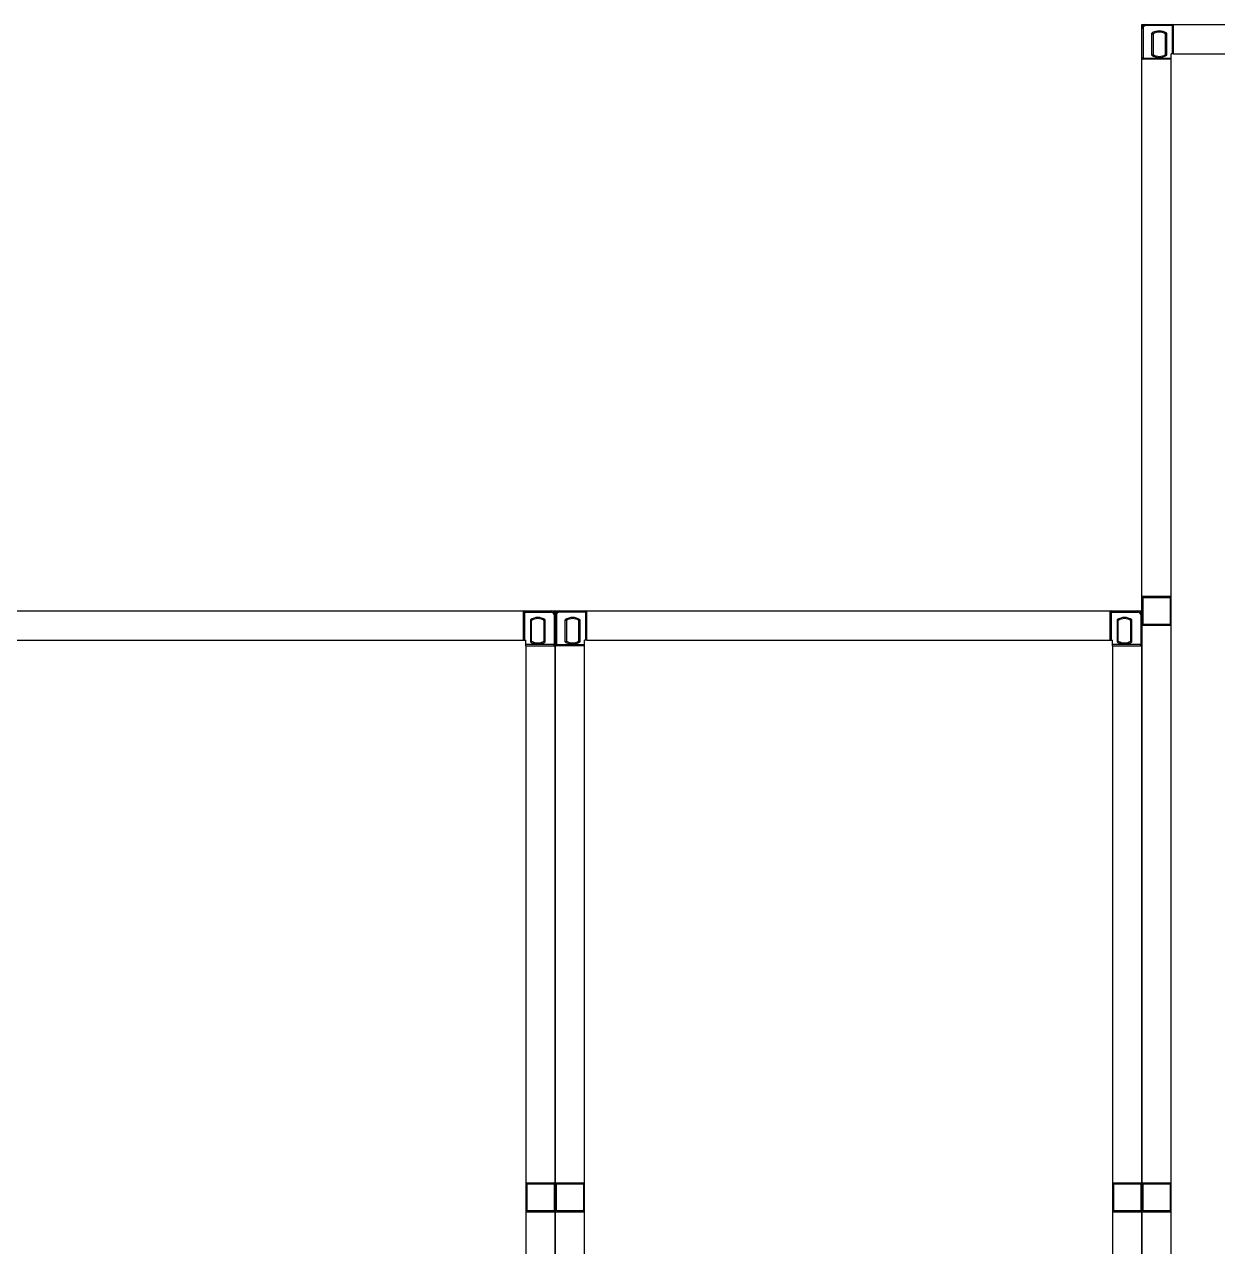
# Model space of a CAD drawing. Header units: millimetres. Extents: x -300 to 383236, y -195106 to -144646.
# Drawn here: x 143504.4 to 143870.5, y -149473 to -149098 of the extents above; entities that cross this region are included whole.
import ezdxf

# ---------------------------------------------------------------- set-up
doc = ezdxf.new("R2010")
doc.units = ezdxf.units.MM
doc.header["$LTSCALE"] = 60

# ---------------------------------------------------------------- blocks, each defined once
blk = doc.blocks.new('KEY PLAN_NEW')
at = {"color": 253, "linetype": 'Continuous'}
for p, q in [((-1283.74, -1132.35), (-1283.86, -1132.35)), ((-1283.74, -1132.06), (-1283.74, -1132.06)), ((-1283.74, -1132.06), (-1283.74, -1132.06)), ((-1283.74, -1132.35), (-1283.74, -1135.38)), ((-1283.45, -1132.06), (-1283.45, -1131.94)), ((-1280.74, -1132.06), (-1283.45, -1132.06)), ((-1280.74, -1131.94), (-1280.74, -1132.06)), ((-1280.62, -1132.06), (-1280.74, -1132.06)), ((-1280.74, -1134.94), (-1280.74, -1132.06)), ((-1280.62, -1134.94), (-1280.62, -1131.94)), ((-1282.84, -1135.1), (-1282.84, -1132.84)), ((-1282.72, -1132.91), (-1282.72, -1135.04)), ((-1281.45, -1135.04), (-1281.45, -1132.91)), ((-1281.33, -1132.84), (-1281.33, -1135.1)), ((-1283.74, -1135.38), (-1283.86, -1135.38)), ((-1280.86, -1135.5), (-1283.86, -1135.5)), ((-1283.74, -1135.5), (-1283.74, -1135.38)), ((-1283.74, -1135.38), (-1280.86, -1135.38)), ((-1347.1, -1194.94), (-1347.1, -1191.94)), ((-1347.1, -1192.06), (-1346.98, -1192.06)), ((-1346.98, -1191.94), (-1346.98, -1192.06)), ((-1346.98, -1194.94), (-1346.98, -1192.06)), ((-1346.98, -1192.06), (-1344.27, -1192.06)), ((-1344.27, -1192.06), (-1344.27, -1191.94)), ((-1343.98, -1192.06), (-1343.98, -1192.06)), ((-1343.98, -1192.06), (-1343.98, -1192.06)), ((-1343.98, -1192.35), (-1343.86, -1192.35)), ((-1343.98, -1192.35), (-1343.98, -1195.38)), ((-1343.74, -1192.35), (-1343.86, -1192.35)), ((-1343.74, -1192.06), (-1343.74, -1192.06)), ((-1343.74, -1192.06), (-1343.74, -1192.06)), ((-1343.74, -1192.35), (-1343.74, -1195.38)), ((-1343.45, -1192.06), (-1343.45, -1191.94)), ((-1340.74, -1192.06), (-1343.45, -1192.06)), ((-1340.74, -1191.94), (-1340.74, -1192.06)), ((-1340.62, -1192.06), (-1340.74, -1192.06)), ((-1340.74, -1194.94), (-1340.74, -1192.06)), ((-1340.62, -1194.94), (-1340.62, -1191.94)), ((-1287.1, -1194.94), (-1287.1, -1191.94)), ((-1287.1, -1192.06), (-1286.98, -1192.06)), ((-1286.98, -1191.94), (-1286.98, -1192.06)), ((-1286.98, -1194.94), (-1286.98, -1192.06)), ((-1286.98, -1192.06), (-1284.27, -1192.06)), ((-1284.27, -1192.06), (-1284.27, -1191.94)), ((-1283.98, -1192.06), (-1283.98, -1192.06)), ((-1283.98, -1192.06), (-1283.98, -1192.06)), ((-1283.98, -1192.35), (-1283.86, -1192.35)), ((-1283.98, -1192.35), (-1283.98, -1195.38)), ((-1346.4, -1192.84), (-1346.4, -1195.1)), ((-1346.28, -1195.04), (-1346.28, -1192.91)), ((-1345.01, -1192.91), (-1345.01, -1195.04)), ((-1344.89, -1195.1), (-1344.89, -1192.84)), ((-1342.84, -1195.1), (-1342.84, -1192.84)), ((-1342.72, -1192.91), (-1342.72, -1195.04)), ((-1341.45, -1195.04), (-1341.45, -1192.91)), ((-1341.33, -1192.84), (-1341.33, -1195.1)), ((-1286.4, -1192.84), (-1286.4, -1195.1)), ((-1286.28, -1195.04), (-1286.28, -1192.91)), ((-1285.01, -1192.91), (-1285.01, -1195.04)), ((-1284.89, -1195.1), (-1284.89, -1192.84)), ((-1343.98, -1195.38), (-1346.86, -1195.38)), ((-1346.86, -1195.5), (-1343.86, -1195.5)), ((-1343.98, -1195.5), (-1343.98, -1195.38)), ((-1343.98, -1195.38), (-1343.86, -1195.38)), ((-1343.74, -1195.38), (-1343.86, -1195.38)), ((-1340.86, -1195.5), (-1343.86, -1195.5)), ((-1343.74, -1195.5), (-1343.74, -1195.38)), ((-1343.74, -1195.38), (-1340.86, -1195.38)), ((-1283.98, -1195.38), (-1286.86, -1195.38)), ((-1286.86, -1195.5), (-1283.86, -1195.5)), ((-1283.98, -1195.5), (-1283.98, -1195.38)), ((-1283.98, -1195.38), (-1283.86, -1195.38))]:
    blk.add_line(p, q, dxfattribs=at)
at = {"color": 253}
for p, q in [((-1280.62, -1134.94), (-1280.86, -1134.94)), ((-1280.86, -1135.5), (-1280.86, -1134.94)), ((-1280.62, -1134.94), (-1227.1, -1134.94)), ((-1280.86, -1428.38), (-1280.86, -1135.5)), ((-1283.86, -1190.44), (-1283.86, -1193.44)), ((-1283.86, -1190.44), (-1280.86, -1190.44)), ((-1283.74, -1193.32), (-1283.74, -1190.56)), ((-1283.74, -1190.56), (-1280.98, -1190.56)), ((-1280.98, -1190.56), (-1280.98, -1193.32)), ((-1280.98, -1190.56), (-1280.98, -1193.32)), ((-1280.86, -1193.44), (-1280.86, -1190.44)), ((-1280.86, -1193.44), (-1283.86, -1193.44)), ((-1280.98, -1193.32), (-1283.74, -1193.32)), ((-1400.62, -1194.94), (-1347.1, -1194.94)), ((-1347.1, -1194.94), (-1346.86, -1194.94)), ((-1346.86, -1195.5), (-1346.86, -1194.94)), ((-1340.62, -1194.94), (-1340.86, -1194.94)), ((-1340.86, -1195.5), (-1340.86, -1194.94)), ((-1340.62, -1194.94), (-1287.1, -1194.94)), ((-1287.1, -1194.94), (-1286.86, -1194.94)), ((-1286.86, -1195.5), (-1286.86, -1194.94)), ((-1346.86, -1195.5), (-1346.86, -1308.38)), ((-1340.86, -1308.38), (-1340.86, -1195.5)), ((-1286.86, -1195.5), (-1286.86, -1308.38)), ((-1346.86, -1250.44), (-1346.86, -1253.44)), ((-1346.86, -1250.44), (-1343.86, -1250.44)), ((-1346.74, -1253.32), (-1346.74, -1250.56)), ((-1346.74, -1250.56), (-1343.98, -1250.56)), ((-1343.98, -1250.56), (-1343.98, -1253.32)), ((-1343.98, -1250.56), (-1343.98, -1253.32)), ((-1343.86, -1253.44), (-1343.86, -1250.44)), ((-1343.86, -1250.44), (-1343.86, -1253.44)), ((-1343.86, -1250.44), (-1340.86, -1250.44)), ((-1343.74, -1253.32), (-1343.74, -1250.56)), ((-1343.74, -1250.56), (-1340.98, -1250.56)), ((-1340.98, -1250.56), (-1340.98, -1253.32)), ((-1340.98, -1250.56), (-1340.98, -1253.32)), ((-1340.86, -1253.44), (-1340.86, -1250.44)), ((-1286.86, -1250.44), (-1286.86, -1253.44)), ((-1286.86, -1250.44), (-1283.86, -1250.44)), ((-1286.74, -1253.32), (-1286.74, -1250.56)), ((-1286.74, -1250.56), (-1283.98, -1250.56)), ((-1283.98, -1250.56), (-1283.98, -1253.32)), ((-1283.98, -1250.56), (-1283.98, -1253.32)), ((-1283.86, -1250.44), (-1283.86, -1253.44)), ((-1283.86, -1250.44), (-1280.86, -1250.44)), ((-1283.86, -1253.44), (-1283.86, -1250.44)), ((-1283.74, -1253.32), (-1283.74, -1250.56)), ((-1283.74, -1250.56), (-1280.98, -1250.56)), ((-1280.98, -1250.56), (-1280.98, -1253.32)), ((-1280.98, -1250.56), (-1280.98, -1253.32)), ((-1280.86, -1253.44), (-1280.86, -1250.44)), ((-1343.86, -1253.44), (-1346.86, -1253.44)), ((-1343.98, -1253.32), (-1346.74, -1253.32)), ((-1340.86, -1253.44), (-1343.86, -1253.44)), ((-1340.98, -1253.32), (-1343.74, -1253.32)), ((-1283.86, -1253.44), (-1286.86, -1253.44)), ((-1283.98, -1253.32), (-1286.74, -1253.32)), ((-1280.86, -1253.44), (-1283.86, -1253.44)), ((-1280.98, -1253.32), (-1283.74, -1253.32))]:
    blk.add_line(p, q, dxfattribs=at)
for points in [[(-1283.86, -1131.94), (-1223.86, -1131.94), (-1223.86, -1431.94), (-1283.86, -1431.94)], [(-1403.86, -1191.94), (-1343.86, -1191.94), (-1343.86, -1311.94), (-1403.86, -1311.94)], [(-1343.86, -1191.94), (-1283.86, -1191.94), (-1283.86, -1311.94), (-1343.86, -1311.94)]]:
    blk.add_lwpolyline(points, close=True, dxfattribs=at)
at = {"color": 253, "linetype": 'Continuous'}
for centre, radius, start, end in [((-1283.45, -1132.35), 0.41, 90, 180), ((-1283.45, -1132.35), 0.29, 90, 180), ((-1282.08, -1133.97), 1.36, 56.2792, 123.7208), ((-1280.74, -1132.06), 0.12, 0, 90), ((-1282.08, -1133.97), 1.24, 59.1964, 120.8036), ((-1282.08, -1133.97), 1.36, 236.2792, 303.7208), ((-1282.08, -1133.97), 1.24, 239.1964, 300.8036), ((-1283.74, -1135.38), 0.12, 180, 270), ((-1346.98, -1192.06), 0.12, 90, 180), ((-1345.64, -1193.97), 1.36, 56.2792, 123.7208), ((-1344.27, -1192.35), 0.41, 0, 90), ((-1344.27, -1192.35), 0.29, 0, 90), ((-1343.45, -1192.35), 0.41, 90, 180), ((-1343.45, -1192.35), 0.29, 90, 180), ((-1342.08, -1193.97), 1.36, 56.2792, 123.7208), ((-1340.74, -1192.06), 0.12, 0, 90), ((-1286.98, -1192.06), 0.12, 90, 180), ((-1285.64, -1193.97), 1.36, 56.2792, 123.7208), ((-1284.27, -1192.35), 0.41, 0, 90), ((-1284.27, -1192.35), 0.29, 0, 90), ((-1345.64, -1193.97), 1.24, 59.1964, 120.8036), ((-1342.08, -1193.97), 1.24, 59.1964, 120.8036), ((-1285.64, -1193.97), 1.24, 59.1964, 120.8036), ((-1345.64, -1193.97), 1.36, 236.2792, 303.7208), ((-1345.64, -1193.97), 1.24, 239.1964, 300.8036), ((-1342.08, -1193.97), 1.36, 236.2792, 303.7208), ((-1342.08, -1193.97), 1.24, 239.1964, 300.8036), ((-1285.64, -1193.97), 1.36, 236.2792, 303.7208), ((-1285.64, -1193.97), 1.24, 239.1964, 300.8036), ((-1343.98, -1195.38), 0.12, 270, 0), ((-1343.74, -1195.38), 0.12, 180, 270), ((-1283.98, -1195.38), 0.12, 270, 0)]:
    blk.add_arc(centre, radius, start, end, dxfattribs=at)
for points, knots in [([(-1282.84, -1132.84), (-1282.84, -1132.84, 46), (-1282.84, -1132.84, 46), (-1282.83, -1132.84, 46), (-1282.83, -1132.84, 46), (-1282.83, -1132.84, 46), (-1282.83, -1132.85, 46), (-1282.83, -1132.85, 46), (-1282.82, -1132.85, 46), (-1282.82, -1132.85, 46), (-1282.81, -1132.86, 46), (-1282.81, -1132.86, 46), (-1282.8, -1132.86, 46), (-1282.8, -1132.86, 46), (-1282.8, -1132.86, 46), (-1282.8, -1132.86, 46), (-1282.79, -1132.87, 46), (-1282.79, -1132.87, 46), (-1282.79, -1132.87, 46), (-1282.79, -1132.87, 46), (-1282.78, -1132.87, 46), (-1282.78, -1132.88, 46), (-1282.77, -1132.88, 46), (-1282.77, -1132.88, 46), (-1282.76, -1132.88, 46), (-1282.76, -1132.88, 46), (-1282.76, -1132.88, 46), (-1282.76, -1132.88, 46), (-1282.76, -1132.89, 46), (-1282.76, -1132.89, 46), (-1282.75, -1132.89, 46), (-1282.75, -1132.89, 46), (-1282.74, -1132.89, 46), (-1282.74, -1132.89, 46), (-1282.74, -1132.9, 46), (-1282.74, -1132.9, 46), (-1282.74, -1132.9, 46), (-1282.74, -1132.9, 46), (-1282.73, -1132.9, 46), (-1282.73, -1132.9, 46), (-1282.73, -1132.9, 46), (-1282.73, -1132.9, 46), (-1282.73, -1132.9, 46), (-1282.72, -1132.9, 46), (-1282.72, -1132.91, 46), (-1282.72, -1132.91, 46), (-1282.72, -1132.91, 46), (-1282.72, -1132.91, 46), (-1282.72, -1132.91, 46), (-1282.72, -1132.91, 46), (-1282.72, -1132.91, 46), (-1282.72, -1132.91, 46), (-1282.72, -1132.91, 46), (-1282.72, -1132.91, 46)], [0, 0, 0, 0, 0.00782, 0.00782, 0.015639, 0.031279, 0.031279, 0.062557, 0.062557, 0.125114, 0.125114, 0.187671, 0.187671, 0.21895, 0.21895, 0.234589, 0.234589, 0.250228, 0.250228, 0.312785, 0.312785, 0.375342, 0.375342, 0.437899, 0.437899, 0.453538, 0.453538, 0.469178, 0.469178, 0.500456, 0.500456, 0.563013, 0.563013, 0.62557, 0.62557, 0.641209, 0.641209, 0.656849, 0.656849, 0.688127, 0.688127, 0.750684, 0.750684, 0.813241, 0.813241, 0.828881, 0.828881, 0.84452, 0.84452, 0.875798, 0.875798, 0.938355, 1, 1, 1, 1]), ([(-1281.45, -1132.91), (-1281.45, -1132.91, 46), (-1281.45, -1132.91, 46), (-1281.45, -1132.91, 46), (-1281.44, -1132.91, 46), (-1281.44, -1132.91, 46), (-1281.44, -1132.91, 46), (-1281.44, -1132.91, 46), (-1281.44, -1132.91, 46), (-1281.44, -1132.91, 46), (-1281.44, -1132.9, 46), (-1281.44, -1132.9, 46), (-1281.43, -1132.9, 46), (-1281.43, -1132.9, 46), (-1281.43, -1132.9, 46), (-1281.43, -1132.9, 46), (-1281.43, -1132.9, 46), (-1281.43, -1132.9, 46), (-1281.43, -1132.9, 46), (-1281.43, -1132.9, 46), (-1281.42, -1132.89, 46), (-1281.42, -1132.89, 46), (-1281.41, -1132.89, 46), (-1281.41, -1132.89, 46), (-1281.41, -1132.89, 46), (-1281.41, -1132.89, 46), (-1281.4, -1132.88, 46), (-1281.4, -1132.88, 46), (-1281.4, -1132.88, 46), (-1281.4, -1132.88, 46), (-1281.4, -1132.88, 46), (-1281.39, -1132.88, 46), (-1281.39, -1132.88, 46), (-1281.38, -1132.87, 46), (-1281.38, -1132.87, 46), (-1281.37, -1132.87, 46), (-1281.37, -1132.87, 46), (-1281.37, -1132.87, 46), (-1281.37, -1132.86, 46), (-1281.37, -1132.86, 46), (-1281.36, -1132.86, 46), (-1281.36, -1132.86, 46), (-1281.36, -1132.86, 46), (-1281.35, -1132.86, 46), (-1281.35, -1132.85, 46), (-1281.34, -1132.85, 46), (-1281.34, -1132.85, 46), (-1281.33, -1132.85, 46), (-1281.33, -1132.84, 46), (-1281.33, -1132.84, 46), (-1281.33, -1132.84, 46), (-1281.33, -1132.84, 46), (-1281.33, -1132.84, 46), (-1281.33, -1132.84, 46)], [0, 0, 0, 0, 0.06206, 0.12459, 0.12459, 0.155854, 0.155854, 0.171487, 0.171487, 0.187119, 0.187119, 0.249648, 0.249648, 0.312178, 0.312178, 0.343442, 0.343442, 0.359075, 0.359075, 0.374707, 0.374707, 0.437236, 0.437236, 0.499766, 0.499766, 0.53103, 0.53103, 0.546663, 0.546663, 0.562295, 0.562295, 0.624824, 0.624824, 0.687353, 0.687353, 0.749883, 0.749883, 0.765515, 0.765515, 0.781147, 0.781147, 0.812412, 0.812412, 0.874941, 0.874941, 0.937471, 0.937471, 0.968735, 0.968735, 0.984368, 0.992184, 0.992184, 1, 1, 1, 1]), ([(-1282.84, -1135.1), (-1282.84, -1135.1, 46), (-1282.84, -1135.1, 46), (-1282.83, -1135.1, 46), (-1282.83, -1135.1, 46), (-1282.83, -1135.1, 46), (-1282.83, -1135.1, 46), (-1282.83, -1135.1, 46), (-1282.82, -1135.1, 46), (-1282.82, -1135.09, 46), (-1282.81, -1135.09, 46), (-1282.81, -1135.09, 46), (-1282.8, -1135.09, 46), (-1282.8, -1135.09, 46), (-1282.8, -1135.08, 46), (-1282.8, -1135.08, 46), (-1282.79, -1135.08, 46), (-1282.79, -1135.08, 46), (-1282.79, -1135.08, 46), (-1282.79, -1135.08, 46), (-1282.78, -1135.07, 46), (-1282.78, -1135.07, 46), (-1282.77, -1135.07, 46), (-1282.77, -1135.07, 46), (-1282.76, -1135.06, 46), (-1282.76, -1135.06, 46), (-1282.76, -1135.06, 46), (-1282.76, -1135.06, 46), (-1282.76, -1135.06, 46), (-1282.76, -1135.06, 46), (-1282.75, -1135.06, 46), (-1282.75, -1135.06, 46), (-1282.74, -1135.05, 46), (-1282.74, -1135.05, 46), (-1282.74, -1135.05, 46), (-1282.74, -1135.05, 46), (-1282.74, -1135.05, 46), (-1282.74, -1135.05, 46), (-1282.73, -1135.05, 46), (-1282.73, -1135.05, 46), (-1282.73, -1135.05, 46), (-1282.73, -1135.05, 46), (-1282.73, -1135.04, 46), (-1282.72, -1135.04, 46), (-1282.72, -1135.04, 46), (-1282.72, -1135.04, 46), (-1282.72, -1135.04, 46), (-1282.72, -1135.04, 46), (-1282.72, -1135.04, 46), (-1282.72, -1135.04, 46), (-1282.72, -1135.04, 46), (-1282.72, -1135.04, 46), (-1282.72, -1135.04, 46), (-1282.72, -1135.04, 46)], [0, 0, 0, 0, 0.00782, 0.00782, 0.015639, 0.031279, 0.031279, 0.062557, 0.062557, 0.125114, 0.125114, 0.187671, 0.187671, 0.21895, 0.21895, 0.234589, 0.234589, 0.250228, 0.250228, 0.312785, 0.312785, 0.375342, 0.375342, 0.437899, 0.437899, 0.453538, 0.453538, 0.469178, 0.469178, 0.500456, 0.500456, 0.563013, 0.563013, 0.62557, 0.62557, 0.641209, 0.641209, 0.656849, 0.656849, 0.688127, 0.688127, 0.750684, 0.750684, 0.813241, 0.813241, 0.828881, 0.828881, 0.84452, 0.84452, 0.875798, 0.875798, 0.938355, 1, 1, 1, 1]), ([(-1281.45, -1135.04), (-1281.45, -1135.04, 46), (-1281.45, -1135.04, 46), (-1281.45, -1135.04, 46), (-1281.44, -1135.04, 46), (-1281.44, -1135.04, 46), (-1281.44, -1135.04, 46), (-1281.44, -1135.04, 46), (-1281.44, -1135.04, 46), (-1281.44, -1135.04, 46), (-1281.44, -1135.04, 46), (-1281.44, -1135.04, 46), (-1281.43, -1135.05, 46), (-1281.43, -1135.05, 46), (-1281.43, -1135.05, 46), (-1281.43, -1135.05, 46), (-1281.43, -1135.05, 46), (-1281.43, -1135.05, 46), (-1281.43, -1135.05, 46), (-1281.43, -1135.05, 46), (-1281.42, -1135.05, 46), (-1281.42, -1135.05, 46), (-1281.41, -1135.06, 46), (-1281.41, -1135.06, 46), (-1281.41, -1135.06, 46), (-1281.41, -1135.06, 46), (-1281.4, -1135.06, 46), (-1281.4, -1135.06, 46), (-1281.4, -1135.06, 46), (-1281.4, -1135.06, 46), (-1281.4, -1135.07, 46), (-1281.39, -1135.07, 46), (-1281.39, -1135.07, 46), (-1281.38, -1135.07, 46), (-1281.38, -1135.08, 46), (-1281.37, -1135.08, 46), (-1281.37, -1135.08, 46), (-1281.37, -1135.08, 46), (-1281.37, -1135.08, 46), (-1281.37, -1135.08, 46), (-1281.36, -1135.09, 46), (-1281.36, -1135.09, 46), (-1281.36, -1135.09, 46), (-1281.35, -1135.09, 46), (-1281.35, -1135.09, 46), (-1281.34, -1135.1, 46), (-1281.34, -1135.1, 46), (-1281.33, -1135.1, 46), (-1281.33, -1135.1, 46), (-1281.33, -1135.1, 46), (-1281.33, -1135.1, 46), (-1281.33, -1135.1, 46), (-1281.33, -1135.1, 46), (-1281.33, -1135.1, 46)], [0, 0, 0, 0, 0.06206, 0.12459, 0.12459, 0.155854, 0.155854, 0.171487, 0.171487, 0.187119, 0.187119, 0.249648, 0.249648, 0.312178, 0.312178, 0.343442, 0.343442, 0.359075, 0.359075, 0.374707, 0.374707, 0.437236, 0.437236, 0.499766, 0.499766, 0.53103, 0.53103, 0.546663, 0.546663, 0.562295, 0.562295, 0.624824, 0.624824, 0.687353, 0.687353, 0.749883, 0.749883, 0.765515, 0.765515, 0.781147, 0.781147, 0.812412, 0.812412, 0.874941, 0.874941, 0.937471, 0.937471, 0.968735, 0.968735, 0.984368, 0.992184, 0.992184, 1, 1, 1, 1]), ([(-1346.28, -1192.91), (-1346.28, -1192.91, 46), (-1346.28, -1192.91, 46), (-1346.28, -1192.91, 46), (-1346.28, -1192.91, 46), (-1346.28, -1192.91, 46), (-1346.28, -1192.91, 46), (-1346.28, -1192.91, 46), (-1346.28, -1192.91, 46), (-1346.28, -1192.91, 46), (-1346.28, -1192.9, 46), (-1346.29, -1192.9, 46), (-1346.29, -1192.9, 46), (-1346.29, -1192.9, 46), (-1346.29, -1192.9, 46), (-1346.29, -1192.9, 46), (-1346.3, -1192.9, 46), (-1346.3, -1192.9, 46), (-1346.3, -1192.9, 46), (-1346.3, -1192.9, 46), (-1346.3, -1192.89, 46), (-1346.3, -1192.89, 46), (-1346.31, -1192.89, 46), (-1346.31, -1192.89, 46), (-1346.32, -1192.89, 46), (-1346.32, -1192.89, 46), (-1346.32, -1192.88, 46), (-1346.32, -1192.88, 46), (-1346.32, -1192.88, 46), (-1346.32, -1192.88, 46), (-1346.33, -1192.88, 46), (-1346.33, -1192.88, 46), (-1346.34, -1192.88, 46), (-1346.34, -1192.87, 46), (-1346.35, -1192.87, 46), (-1346.35, -1192.87, 46), (-1346.35, -1192.87, 46), (-1346.35, -1192.87, 46), (-1346.36, -1192.86, 46), (-1346.36, -1192.86, 46), (-1346.36, -1192.86, 46), (-1346.36, -1192.86, 46), (-1346.37, -1192.86, 46), (-1346.37, -1192.86, 46), (-1346.38, -1192.85, 46), (-1346.38, -1192.85, 46), (-1346.39, -1192.85, 46), (-1346.39, -1192.85, 46), (-1346.39, -1192.84, 46), (-1346.39, -1192.84, 46), (-1346.39, -1192.84, 46), (-1346.4, -1192.84, 46), (-1346.4, -1192.84, 46), (-1346.4, -1192.84, 46)], [0, 0, 0, 0, 0.06206, 0.12459, 0.12459, 0.155854, 0.155854, 0.171487, 0.171487, 0.187119, 0.187119, 0.249648, 0.249648, 0.312178, 0.312178, 0.343442, 0.343442, 0.359075, 0.359075, 0.374707, 0.374707, 0.437236, 0.437236, 0.499766, 0.499766, 0.53103, 0.53103, 0.546663, 0.546663, 0.562295, 0.562295, 0.624824, 0.624824, 0.687353, 0.687353, 0.749883, 0.749883, 0.765515, 0.765515, 0.781147, 0.781147, 0.812412, 0.812412, 0.874941, 0.874941, 0.937471, 0.937471, 0.968735, 0.968735, 0.984368, 0.992184, 0.992184, 1, 1, 1, 1]), ([(-1344.89, -1192.84), (-1344.89, -1192.84, 46), (-1344.89, -1192.84, 46), (-1344.89, -1192.84, 46), (-1344.89, -1192.84, 46), (-1344.89, -1192.84, 46), (-1344.89, -1192.85, 46), (-1344.9, -1192.85, 46), (-1344.9, -1192.85, 46), (-1344.91, -1192.85, 46), (-1344.91, -1192.86, 46), (-1344.92, -1192.86, 46), (-1344.92, -1192.86, 46), (-1344.92, -1192.86, 46), (-1344.93, -1192.86, 46), (-1344.93, -1192.86, 46), (-1344.93, -1192.87, 46), (-1344.93, -1192.87, 46), (-1344.93, -1192.87, 46), (-1344.94, -1192.87, 46), (-1344.94, -1192.87, 46), (-1344.95, -1192.88, 46), (-1344.95, -1192.88, 46), (-1344.96, -1192.88, 46), (-1344.96, -1192.88, 46), (-1344.96, -1192.88, 46), (-1344.96, -1192.88, 46), (-1344.96, -1192.88, 46), (-1344.97, -1192.89, 46), (-1344.97, -1192.89, 46), (-1344.97, -1192.89, 46), (-1344.97, -1192.89, 46), (-1344.98, -1192.89, 46), (-1344.98, -1192.89, 46), (-1344.99, -1192.9, 46), (-1344.99, -1192.9, 46), (-1344.99, -1192.9, 46), (-1344.99, -1192.9, 46), (-1344.99, -1192.9, 46), (-1344.99, -1192.9, 46), (-1344.99, -1192.9, 46), (-1344.99, -1192.9, 46), (-1345, -1192.9, 46), (-1345, -1192.9, 46), (-1345, -1192.91, 46), (-1345, -1192.91, 46), (-1345, -1192.91, 46), (-1345, -1192.91, 46), (-1345, -1192.91, 46), (-1345, -1192.91, 46), (-1345.01, -1192.91, 46), (-1345.01, -1192.91, 46), (-1345.01, -1192.91, 46), (-1345.01, -1192.91, 46)], [0, 0, 0, 0, 0.00782, 0.00782, 0.015639, 0.031279, 0.031279, 0.062557, 0.062557, 0.125114, 0.125114, 0.187671, 0.187671, 0.21895, 0.21895, 0.234589, 0.234589, 0.250228, 0.250228, 0.312785, 0.312785, 0.375342, 0.375342, 0.437899, 0.437899, 0.453538, 0.453538, 0.469178, 0.469178, 0.500456, 0.500456, 0.563013, 0.563013, 0.62557, 0.62557, 0.641209, 0.641209, 0.656849, 0.656849, 0.688127, 0.688127, 0.750684, 0.750684, 0.813241, 0.813241, 0.828881, 0.828881, 0.84452, 0.84452, 0.875798, 0.875798, 0.938355, 1, 1, 1, 1]), ([(-1342.84, -1192.84), (-1342.84, -1192.84, 46), (-1342.84, -1192.84, 46), (-1342.83, -1192.84, 46), (-1342.83, -1192.84, 46), (-1342.83, -1192.84, 46), (-1342.83, -1192.85, 46), (-1342.83, -1192.85, 46), (-1342.82, -1192.85, 46), (-1342.82, -1192.85, 46), (-1342.81, -1192.86, 46), (-1342.81, -1192.86, 46), (-1342.8, -1192.86, 46), (-1342.8, -1192.86, 46), (-1342.8, -1192.86, 46), (-1342.8, -1192.86, 46), (-1342.79, -1192.87, 46), (-1342.79, -1192.87, 46), (-1342.79, -1192.87, 46), (-1342.79, -1192.87, 46), (-1342.78, -1192.87, 46), (-1342.78, -1192.88, 46), (-1342.77, -1192.88, 46), (-1342.77, -1192.88, 46), (-1342.76, -1192.88, 46), (-1342.76, -1192.88, 46), (-1342.76, -1192.88, 46), (-1342.76, -1192.88, 46), (-1342.76, -1192.89, 46), (-1342.76, -1192.89, 46), (-1342.75, -1192.89, 46), (-1342.75, -1192.89, 46), (-1342.74, -1192.89, 46), (-1342.74, -1192.89, 46), (-1342.74, -1192.9, 46), (-1342.74, -1192.9, 46), (-1342.74, -1192.9, 46), (-1342.74, -1192.9, 46), (-1342.73, -1192.9, 46), (-1342.73, -1192.9, 46), (-1342.73, -1192.9, 46), (-1342.73, -1192.9, 46), (-1342.73, -1192.9, 46), (-1342.72, -1192.9, 46), (-1342.72, -1192.91, 46), (-1342.72, -1192.91, 46), (-1342.72, -1192.91, 46), (-1342.72, -1192.91, 46), (-1342.72, -1192.91, 46), (-1342.72, -1192.91, 46), (-1342.72, -1192.91, 46), (-1342.72, -1192.91, 46), (-1342.72, -1192.91, 46), (-1342.72, -1192.91, 46)], [0, 0, 0, 0, 0.00782, 0.00782, 0.015639, 0.031279, 0.031279, 0.062557, 0.062557, 0.125114, 0.125114, 0.187671, 0.187671, 0.21895, 0.21895, 0.234589, 0.234589, 0.250228, 0.250228, 0.312785, 0.312785, 0.375342, 0.375342, 0.437899, 0.437899, 0.453538, 0.453538, 0.469178, 0.469178, 0.500456, 0.500456, 0.563013, 0.563013, 0.62557, 0.62557, 0.641209, 0.641209, 0.656849, 0.656849, 0.688127, 0.688127, 0.750684, 0.750684, 0.813241, 0.813241, 0.828881, 0.828881, 0.84452, 0.84452, 0.875798, 0.875798, 0.938355, 1, 1, 1, 1]), ([(-1341.45, -1192.91), (-1341.45, -1192.91, 46), (-1341.45, -1192.91, 46), (-1341.45, -1192.91, 46), (-1341.44, -1192.91, 46), (-1341.44, -1192.91, 46), (-1341.44, -1192.91, 46), (-1341.44, -1192.91, 46), (-1341.44, -1192.91, 46), (-1341.44, -1192.91, 46), (-1341.44, -1192.9, 46), (-1341.44, -1192.9, 46), (-1341.43, -1192.9, 46), (-1341.43, -1192.9, 46), (-1341.43, -1192.9, 46), (-1341.43, -1192.9, 46), (-1341.43, -1192.9, 46), (-1341.43, -1192.9, 46), (-1341.43, -1192.9, 46), (-1341.43, -1192.9, 46), (-1341.42, -1192.89, 46), (-1341.42, -1192.89, 46), (-1341.41, -1192.89, 46), (-1341.41, -1192.89, 46), (-1341.41, -1192.89, 46), (-1341.41, -1192.89, 46), (-1341.4, -1192.88, 46), (-1341.4, -1192.88, 46), (-1341.4, -1192.88, 46), (-1341.4, -1192.88, 46), (-1341.4, -1192.88, 46), (-1341.39, -1192.88, 46), (-1341.39, -1192.88, 46), (-1341.38, -1192.87, 46), (-1341.38, -1192.87, 46), (-1341.37, -1192.87, 46), (-1341.37, -1192.87, 46), (-1341.37, -1192.87, 46), (-1341.37, -1192.86, 46), (-1341.37, -1192.86, 46), (-1341.36, -1192.86, 46), (-1341.36, -1192.86, 46), (-1341.36, -1192.86, 46), (-1341.35, -1192.86, 46), (-1341.35, -1192.85, 46), (-1341.34, -1192.85, 46), (-1341.34, -1192.85, 46), (-1341.33, -1192.85, 46), (-1341.33, -1192.84, 46), (-1341.33, -1192.84, 46), (-1341.33, -1192.84, 46), (-1341.33, -1192.84, 46), (-1341.33, -1192.84, 46), (-1341.33, -1192.84, 46)], [0, 0, 0, 0, 0.06206, 0.12459, 0.12459, 0.155854, 0.155854, 0.171487, 0.171487, 0.187119, 0.187119, 0.249648, 0.249648, 0.312178, 0.312178, 0.343442, 0.343442, 0.359075, 0.359075, 0.374707, 0.374707, 0.437236, 0.437236, 0.499766, 0.499766, 0.53103, 0.53103, 0.546663, 0.546663, 0.562295, 0.562295, 0.624824, 0.624824, 0.687353, 0.687353, 0.749883, 0.749883, 0.765515, 0.765515, 0.781147, 0.781147, 0.812412, 0.812412, 0.874941, 0.874941, 0.937471, 0.937471, 0.968735, 0.968735, 0.984368, 0.992184, 0.992184, 1, 1, 1, 1]), ([(-1286.28, -1192.91), (-1286.28, -1192.91, 46), (-1286.28, -1192.91, 46), (-1286.28, -1192.91, 46), (-1286.28, -1192.91, 46), (-1286.28, -1192.91, 46), (-1286.28, -1192.91, 46), (-1286.28, -1192.91, 46), (-1286.28, -1192.91, 46), (-1286.28, -1192.91, 46), (-1286.28, -1192.9, 46), (-1286.29, -1192.9, 46), (-1286.29, -1192.9, 46), (-1286.29, -1192.9, 46), (-1286.29, -1192.9, 46), (-1286.29, -1192.9, 46), (-1286.3, -1192.9, 46), (-1286.3, -1192.9, 46), (-1286.3, -1192.9, 46), (-1286.3, -1192.9, 46), (-1286.3, -1192.89, 46), (-1286.3, -1192.89, 46), (-1286.31, -1192.89, 46), (-1286.31, -1192.89, 46), (-1286.32, -1192.89, 46), (-1286.32, -1192.89, 46), (-1286.32, -1192.88, 46), (-1286.32, -1192.88, 46), (-1286.32, -1192.88, 46), (-1286.32, -1192.88, 46), (-1286.33, -1192.88, 46), (-1286.33, -1192.88, 46), (-1286.34, -1192.88, 46), (-1286.34, -1192.87, 46), (-1286.35, -1192.87, 46), (-1286.35, -1192.87, 46), (-1286.35, -1192.87, 46), (-1286.35, -1192.87, 46), (-1286.36, -1192.86, 46), (-1286.36, -1192.86, 46), (-1286.36, -1192.86, 46), (-1286.36, -1192.86, 46), (-1286.37, -1192.86, 46), (-1286.37, -1192.86, 46), (-1286.38, -1192.85, 46), (-1286.38, -1192.85, 46), (-1286.39, -1192.85, 46), (-1286.39, -1192.85, 46), (-1286.39, -1192.84, 46), (-1286.39, -1192.84, 46), (-1286.39, -1192.84, 46), (-1286.4, -1192.84, 46), (-1286.4, -1192.84, 46), (-1286.4, -1192.84, 46)], [0, 0, 0, 0, 0.06206, 0.12459, 0.12459, 0.155854, 0.155854, 0.171487, 0.171487, 0.187119, 0.187119, 0.249648, 0.249648, 0.312178, 0.312178, 0.343442, 0.343442, 0.359075, 0.359075, 0.374707, 0.374707, 0.437236, 0.437236, 0.499766, 0.499766, 0.53103, 0.53103, 0.546663, 0.546663, 0.562295, 0.562295, 0.624824, 0.624824, 0.687353, 0.687353, 0.749883, 0.749883, 0.765515, 0.765515, 0.781147, 0.781147, 0.812412, 0.812412, 0.874941, 0.874941, 0.937471, 0.937471, 0.968735, 0.968735, 0.984368, 0.992184, 0.992184, 1, 1, 1, 1]), ([(-1284.89, -1192.84), (-1284.89, -1192.84, 46), (-1284.89, -1192.84, 46), (-1284.89, -1192.84, 46), (-1284.89, -1192.84, 46), (-1284.89, -1192.84, 46), (-1284.89, -1192.85, 46), (-1284.9, -1192.85, 46), (-1284.9, -1192.85, 46), (-1284.91, -1192.85, 46), (-1284.91, -1192.86, 46), (-1284.92, -1192.86, 46), (-1284.92, -1192.86, 46), (-1284.92, -1192.86, 46), (-1284.93, -1192.86, 46), (-1284.93, -1192.86, 46), (-1284.93, -1192.87, 46), (-1284.93, -1192.87, 46), (-1284.93, -1192.87, 46), (-1284.94, -1192.87, 46), (-1284.94, -1192.87, 46), (-1284.95, -1192.88, 46), (-1284.95, -1192.88, 46), (-1284.96, -1192.88, 46), (-1284.96, -1192.88, 46), (-1284.96, -1192.88, 46), (-1284.96, -1192.88, 46), (-1284.96, -1192.88, 46), (-1284.97, -1192.89, 46), (-1284.97, -1192.89, 46), (-1284.97, -1192.89, 46), (-1284.97, -1192.89, 46), (-1284.98, -1192.89, 46), (-1284.98, -1192.89, 46), (-1284.99, -1192.9, 46), (-1284.99, -1192.9, 46), (-1284.99, -1192.9, 46), (-1284.99, -1192.9, 46), (-1284.99, -1192.9, 46), (-1284.99, -1192.9, 46), (-1284.99, -1192.9, 46), (-1284.99, -1192.9, 46), (-1285, -1192.9, 46), (-1285, -1192.9, 46), (-1285, -1192.91, 46), (-1285, -1192.91, 46), (-1285, -1192.91, 46), (-1285, -1192.91, 46), (-1285, -1192.91, 46), (-1285, -1192.91, 46), (-1285.01, -1192.91, 46), (-1285.01, -1192.91, 46), (-1285.01, -1192.91, 46), (-1285.01, -1192.91, 46)], [0, 0, 0, 0, 0.00782, 0.00782, 0.015639, 0.031279, 0.031279, 0.062557, 0.062557, 0.125114, 0.125114, 0.187671, 0.187671, 0.21895, 0.21895, 0.234589, 0.234589, 0.250228, 0.250228, 0.312785, 0.312785, 0.375342, 0.375342, 0.437899, 0.437899, 0.453538, 0.453538, 0.469178, 0.469178, 0.500456, 0.500456, 0.563013, 0.563013, 0.62557, 0.62557, 0.641209, 0.641209, 0.656849, 0.656849, 0.688127, 0.688127, 0.750684, 0.750684, 0.813241, 0.813241, 0.828881, 0.828881, 0.84452, 0.84452, 0.875798, 0.875798, 0.938355, 1, 1, 1, 1]), ([(-1346.28, -1195.04), (-1346.28, -1195.04, 46), (-1346.28, -1195.04, 46), (-1346.28, -1195.04, 46), (-1346.28, -1195.04, 46), (-1346.28, -1195.04, 46), (-1346.28, -1195.04, 46), (-1346.28, -1195.04, 46), (-1346.28, -1195.04, 46), (-1346.28, -1195.04, 46), (-1346.28, -1195.04, 46), (-1346.29, -1195.04, 46), (-1346.29, -1195.05, 46), (-1346.29, -1195.05, 46), (-1346.29, -1195.05, 46), (-1346.29, -1195.05, 46), (-1346.3, -1195.05, 46), (-1346.3, -1195.05, 46), (-1346.3, -1195.05, 46), (-1346.3, -1195.05, 46), (-1346.3, -1195.05, 46), (-1346.3, -1195.05, 46), (-1346.31, -1195.06, 46), (-1346.31, -1195.06, 46), (-1346.32, -1195.06, 46), (-1346.32, -1195.06, 46), (-1346.32, -1195.06, 46), (-1346.32, -1195.06, 46), (-1346.32, -1195.06, 46), (-1346.32, -1195.06, 46), (-1346.33, -1195.07, 46), (-1346.33, -1195.07, 46), (-1346.34, -1195.07, 46), (-1346.34, -1195.07, 46), (-1346.35, -1195.08, 46), (-1346.35, -1195.08, 46), (-1346.35, -1195.08, 46), (-1346.35, -1195.08, 46), (-1346.36, -1195.08, 46), (-1346.36, -1195.08, 46), (-1346.36, -1195.09, 46), (-1346.36, -1195.09, 46), (-1346.37, -1195.09, 46), (-1346.37, -1195.09, 46), (-1346.38, -1195.09, 46), (-1346.38, -1195.1, 46), (-1346.39, -1195.1, 46), (-1346.39, -1195.1, 46), (-1346.39, -1195.1, 46), (-1346.39, -1195.1, 46), (-1346.39, -1195.1, 46), (-1346.4, -1195.1, 46), (-1346.4, -1195.1, 46), (-1346.4, -1195.1, 46)], [0, 0, 0, 0, 0.06206, 0.12459, 0.12459, 0.155854, 0.155854, 0.171487, 0.171487, 0.187119, 0.187119, 0.249648, 0.249648, 0.312178, 0.312178, 0.343442, 0.343442, 0.359075, 0.359075, 0.374707, 0.374707, 0.437236, 0.437236, 0.499766, 0.499766, 0.53103, 0.53103, 0.546663, 0.546663, 0.562295, 0.562295, 0.624824, 0.624824, 0.687353, 0.687353, 0.749883, 0.749883, 0.765515, 0.765515, 0.781147, 0.781147, 0.812412, 0.812412, 0.874941, 0.874941, 0.937471, 0.937471, 0.968735, 0.968735, 0.984368, 0.992184, 0.992184, 1, 1, 1, 1]), ([(-1344.89, -1195.1), (-1344.89, -1195.1, 46), (-1344.89, -1195.1, 46), (-1344.89, -1195.1, 46), (-1344.89, -1195.1, 46), (-1344.89, -1195.1, 46), (-1344.89, -1195.1, 46), (-1344.9, -1195.1, 46), (-1344.9, -1195.1, 46), (-1344.91, -1195.09, 46), (-1344.91, -1195.09, 46), (-1344.92, -1195.09, 46), (-1344.92, -1195.09, 46), (-1344.92, -1195.09, 46), (-1344.93, -1195.08, 46), (-1344.93, -1195.08, 46), (-1344.93, -1195.08, 46), (-1344.93, -1195.08, 46), (-1344.93, -1195.08, 46), (-1344.94, -1195.08, 46), (-1344.94, -1195.07, 46), (-1344.95, -1195.07, 46), (-1344.95, -1195.07, 46), (-1344.96, -1195.07, 46), (-1344.96, -1195.06, 46), (-1344.96, -1195.06, 46), (-1344.96, -1195.06, 46), (-1344.96, -1195.06, 46), (-1344.97, -1195.06, 46), (-1344.97, -1195.06, 46), (-1344.97, -1195.06, 46), (-1344.97, -1195.06, 46), (-1344.98, -1195.05, 46), (-1344.98, -1195.05, 46), (-1344.99, -1195.05, 46), (-1344.99, -1195.05, 46), (-1344.99, -1195.05, 46), (-1344.99, -1195.05, 46), (-1344.99, -1195.05, 46), (-1344.99, -1195.05, 46), (-1344.99, -1195.05, 46), (-1344.99, -1195.05, 46), (-1345, -1195.04, 46), (-1345, -1195.04, 46), (-1345, -1195.04, 46), (-1345, -1195.04, 46), (-1345, -1195.04, 46), (-1345, -1195.04, 46), (-1345, -1195.04, 46), (-1345, -1195.04, 46), (-1345.01, -1195.04, 46), (-1345.01, -1195.04, 46), (-1345.01, -1195.04, 46), (-1345.01, -1195.04, 46)], [0, 0, 0, 0, 0.00782, 0.00782, 0.015639, 0.031279, 0.031279, 0.062557, 0.062557, 0.125114, 0.125114, 0.187671, 0.187671, 0.21895, 0.21895, 0.234589, 0.234589, 0.250228, 0.250228, 0.312785, 0.312785, 0.375342, 0.375342, 0.437899, 0.437899, 0.453538, 0.453538, 0.469178, 0.469178, 0.500456, 0.500456, 0.563013, 0.563013, 0.62557, 0.62557, 0.641209, 0.641209, 0.656849, 0.656849, 0.688127, 0.688127, 0.750684, 0.750684, 0.813241, 0.813241, 0.828881, 0.828881, 0.84452, 0.84452, 0.875798, 0.875798, 0.938355, 1, 1, 1, 1]), ([(-1342.84, -1195.1), (-1342.84, -1195.1, 46), (-1342.84, -1195.1, 46), (-1342.83, -1195.1, 46), (-1342.83, -1195.1, 46), (-1342.83, -1195.1, 46), (-1342.83, -1195.1, 46), (-1342.83, -1195.1, 46), (-1342.82, -1195.1, 46), (-1342.82, -1195.09, 46), (-1342.81, -1195.09, 46), (-1342.81, -1195.09, 46), (-1342.8, -1195.09, 46), (-1342.8, -1195.09, 46), (-1342.8, -1195.08, 46), (-1342.8, -1195.08, 46), (-1342.79, -1195.08, 46), (-1342.79, -1195.08, 46), (-1342.79, -1195.08, 46), (-1342.79, -1195.08, 46), (-1342.78, -1195.07, 46), (-1342.78, -1195.07, 46), (-1342.77, -1195.07, 46), (-1342.77, -1195.07, 46), (-1342.76, -1195.06, 46), (-1342.76, -1195.06, 46), (-1342.76, -1195.06, 46), (-1342.76, -1195.06, 46), (-1342.76, -1195.06, 46), (-1342.76, -1195.06, 46), (-1342.75, -1195.06, 46), (-1342.75, -1195.06, 46), (-1342.74, -1195.05, 46), (-1342.74, -1195.05, 46), (-1342.74, -1195.05, 46), (-1342.74, -1195.05, 46), (-1342.74, -1195.05, 46), (-1342.74, -1195.05, 46), (-1342.73, -1195.05, 46), (-1342.73, -1195.05, 46), (-1342.73, -1195.05, 46), (-1342.73, -1195.05, 46), (-1342.73, -1195.04, 46), (-1342.72, -1195.04, 46), (-1342.72, -1195.04, 46), (-1342.72, -1195.04, 46), (-1342.72, -1195.04, 46), (-1342.72, -1195.04, 46), (-1342.72, -1195.04, 46), (-1342.72, -1195.04, 46), (-1342.72, -1195.04, 46), (-1342.72, -1195.04, 46), (-1342.72, -1195.04, 46), (-1342.72, -1195.04, 46)], [0, 0, 0, 0, 0.00782, 0.00782, 0.015639, 0.031279, 0.031279, 0.062557, 0.062557, 0.125114, 0.125114, 0.187671, 0.187671, 0.21895, 0.21895, 0.234589, 0.234589, 0.250228, 0.250228, 0.312785, 0.312785, 0.375342, 0.375342, 0.437899, 0.437899, 0.453538, 0.453538, 0.469178, 0.469178, 0.500456, 0.500456, 0.563013, 0.563013, 0.62557, 0.62557, 0.641209, 0.641209, 0.656849, 0.656849, 0.688127, 0.688127, 0.750684, 0.750684, 0.813241, 0.813241, 0.828881, 0.828881, 0.84452, 0.84452, 0.875798, 0.875798, 0.938355, 1, 1, 1, 1]), ([(-1341.45, -1195.04), (-1341.45, -1195.04, 46), (-1341.45, -1195.04, 46), (-1341.45, -1195.04, 46), (-1341.44, -1195.04, 46), (-1341.44, -1195.04, 46), (-1341.44, -1195.04, 46), (-1341.44, -1195.04, 46), (-1341.44, -1195.04, 46), (-1341.44, -1195.04, 46), (-1341.44, -1195.04, 46), (-1341.44, -1195.04, 46), (-1341.43, -1195.05, 46), (-1341.43, -1195.05, 46), (-1341.43, -1195.05, 46), (-1341.43, -1195.05, 46), (-1341.43, -1195.05, 46), (-1341.43, -1195.05, 46), (-1341.43, -1195.05, 46), (-1341.43, -1195.05, 46), (-1341.42, -1195.05, 46), (-1341.42, -1195.05, 46), (-1341.41, -1195.06, 46), (-1341.41, -1195.06, 46), (-1341.41, -1195.06, 46), (-1341.41, -1195.06, 46), (-1341.4, -1195.06, 46), (-1341.4, -1195.06, 46), (-1341.4, -1195.06, 46), (-1341.4, -1195.06, 46), (-1341.4, -1195.07, 46), (-1341.39, -1195.07, 46), (-1341.39, -1195.07, 46), (-1341.38, -1195.07, 46), (-1341.38, -1195.08, 46), (-1341.37, -1195.08, 46), (-1341.37, -1195.08, 46), (-1341.37, -1195.08, 46), (-1341.37, -1195.08, 46), (-1341.37, -1195.08, 46), (-1341.36, -1195.09, 46), (-1341.36, -1195.09, 46), (-1341.36, -1195.09, 46), (-1341.35, -1195.09, 46), (-1341.35, -1195.09, 46), (-1341.34, -1195.1, 46), (-1341.34, -1195.1, 46), (-1341.33, -1195.1, 46), (-1341.33, -1195.1, 46), (-1341.33, -1195.1, 46), (-1341.33, -1195.1, 46), (-1341.33, -1195.1, 46), (-1341.33, -1195.1, 46), (-1341.33, -1195.1, 46)], [0, 0, 0, 0, 0.06206, 0.12459, 0.12459, 0.155854, 0.155854, 0.171487, 0.171487, 0.187119, 0.187119, 0.249648, 0.249648, 0.312178, 0.312178, 0.343442, 0.343442, 0.359075, 0.359075, 0.374707, 0.374707, 0.437236, 0.437236, 0.499766, 0.499766, 0.53103, 0.53103, 0.546663, 0.546663, 0.562295, 0.562295, 0.624824, 0.624824, 0.687353, 0.687353, 0.749883, 0.749883, 0.765515, 0.765515, 0.781147, 0.781147, 0.812412, 0.812412, 0.874941, 0.874941, 0.937471, 0.937471, 0.968735, 0.968735, 0.984368, 0.992184, 0.992184, 1, 1, 1, 1]), ([(-1286.28, -1195.04), (-1286.28, -1195.04, 46), (-1286.28, -1195.04, 46), (-1286.28, -1195.04, 46), (-1286.28, -1195.04, 46), (-1286.28, -1195.04, 46), (-1286.28, -1195.04, 46), (-1286.28, -1195.04, 46), (-1286.28, -1195.04, 46), (-1286.28, -1195.04, 46), (-1286.28, -1195.04, 46), (-1286.29, -1195.04, 46), (-1286.29, -1195.05, 46), (-1286.29, -1195.05, 46), (-1286.29, -1195.05, 46), (-1286.29, -1195.05, 46), (-1286.3, -1195.05, 46), (-1286.3, -1195.05, 46), (-1286.3, -1195.05, 46), (-1286.3, -1195.05, 46), (-1286.3, -1195.05, 46), (-1286.3, -1195.05, 46), (-1286.31, -1195.06, 46), (-1286.31, -1195.06, 46), (-1286.32, -1195.06, 46), (-1286.32, -1195.06, 46), (-1286.32, -1195.06, 46), (-1286.32, -1195.06, 46), (-1286.32, -1195.06, 46), (-1286.32, -1195.06, 46), (-1286.33, -1195.07, 46), (-1286.33, -1195.07, 46), (-1286.34, -1195.07, 46), (-1286.34, -1195.07, 46), (-1286.35, -1195.08, 46), (-1286.35, -1195.08, 46), (-1286.35, -1195.08, 46), (-1286.35, -1195.08, 46), (-1286.36, -1195.08, 46), (-1286.36, -1195.08, 46), (-1286.36, -1195.09, 46), (-1286.36, -1195.09, 46), (-1286.37, -1195.09, 46), (-1286.37, -1195.09, 46), (-1286.38, -1195.09, 46), (-1286.38, -1195.1, 46), (-1286.39, -1195.1, 46), (-1286.39, -1195.1, 46), (-1286.39, -1195.1, 46), (-1286.39, -1195.1, 46), (-1286.39, -1195.1, 46), (-1286.4, -1195.1, 46), (-1286.4, -1195.1, 46), (-1286.4, -1195.1, 46)], [0, 0, 0, 0, 0.06206, 0.12459, 0.12459, 0.155854, 0.155854, 0.171487, 0.171487, 0.187119, 0.187119, 0.249648, 0.249648, 0.312178, 0.312178, 0.343442, 0.343442, 0.359075, 0.359075, 0.374707, 0.374707, 0.437236, 0.437236, 0.499766, 0.499766, 0.53103, 0.53103, 0.546663, 0.546663, 0.562295, 0.562295, 0.624824, 0.624824, 0.687353, 0.687353, 0.749883, 0.749883, 0.765515, 0.765515, 0.781147, 0.781147, 0.812412, 0.812412, 0.874941, 0.874941, 0.937471, 0.937471, 0.968735, 0.968735, 0.984368, 0.992184, 0.992184, 1, 1, 1, 1]), ([(-1284.89, -1195.1), (-1284.89, -1195.1, 46), (-1284.89, -1195.1, 46), (-1284.89, -1195.1, 46), (-1284.89, -1195.1, 46), (-1284.89, -1195.1, 46), (-1284.89, -1195.1, 46), (-1284.9, -1195.1, 46), (-1284.9, -1195.1, 46), (-1284.91, -1195.09, 46), (-1284.91, -1195.09, 46), (-1284.92, -1195.09, 46), (-1284.92, -1195.09, 46), (-1284.92, -1195.09, 46), (-1284.93, -1195.08, 46), (-1284.93, -1195.08, 46), (-1284.93, -1195.08, 46), (-1284.93, -1195.08, 46), (-1284.93, -1195.08, 46), (-1284.94, -1195.08, 46), (-1284.94, -1195.07, 46), (-1284.95, -1195.07, 46), (-1284.95, -1195.07, 46), (-1284.96, -1195.07, 46), (-1284.96, -1195.06, 46), (-1284.96, -1195.06, 46), (-1284.96, -1195.06, 46), (-1284.96, -1195.06, 46), (-1284.97, -1195.06, 46), (-1284.97, -1195.06, 46), (-1284.97, -1195.06, 46), (-1284.97, -1195.06, 46), (-1284.98, -1195.05, 46), (-1284.98, -1195.05, 46), (-1284.99, -1195.05, 46), (-1284.99, -1195.05, 46), (-1284.99, -1195.05, 46), (-1284.99, -1195.05, 46), (-1284.99, -1195.05, 46), (-1284.99, -1195.05, 46), (-1284.99, -1195.05, 46), (-1284.99, -1195.05, 46), (-1285, -1195.04, 46), (-1285, -1195.04, 46), (-1285, -1195.04, 46), (-1285, -1195.04, 46), (-1285, -1195.04, 46), (-1285, -1195.04, 46), (-1285, -1195.04, 46), (-1285, -1195.04, 46), (-1285.01, -1195.04, 46), (-1285.01, -1195.04, 46), (-1285.01, -1195.04, 46), (-1285.01, -1195.04, 46)], [0, 0, 0, 0, 0.00782, 0.00782, 0.015639, 0.031279, 0.031279, 0.062557, 0.062557, 0.125114, 0.125114, 0.187671, 0.187671, 0.21895, 0.21895, 0.234589, 0.234589, 0.250228, 0.250228, 0.312785, 0.312785, 0.375342, 0.375342, 0.437899, 0.437899, 0.453538, 0.453538, 0.469178, 0.469178, 0.500456, 0.500456, 0.563013, 0.563013, 0.62557, 0.62557, 0.641209, 0.641209, 0.656849, 0.656849, 0.688127, 0.688127, 0.750684, 0.750684, 0.813241, 0.813241, 0.828881, 0.828881, 0.84452, 0.84452, 0.875798, 0.875798, 0.938355, 1, 1, 1, 1])]:
    blk.add_open_spline(points, degree=3, knots=knots, dxfattribs=at)

msp = doc.modelspace()

# ---------------------------------------------------------------- block references
at = {"xscale": 3, "yscale": 3, "zscale": 3}
msp.add_blockref('KEY PLAN_NEW', (147698.87, -145702.13), dxfattribs=at)

doc.saveas('drawing.dxf')
